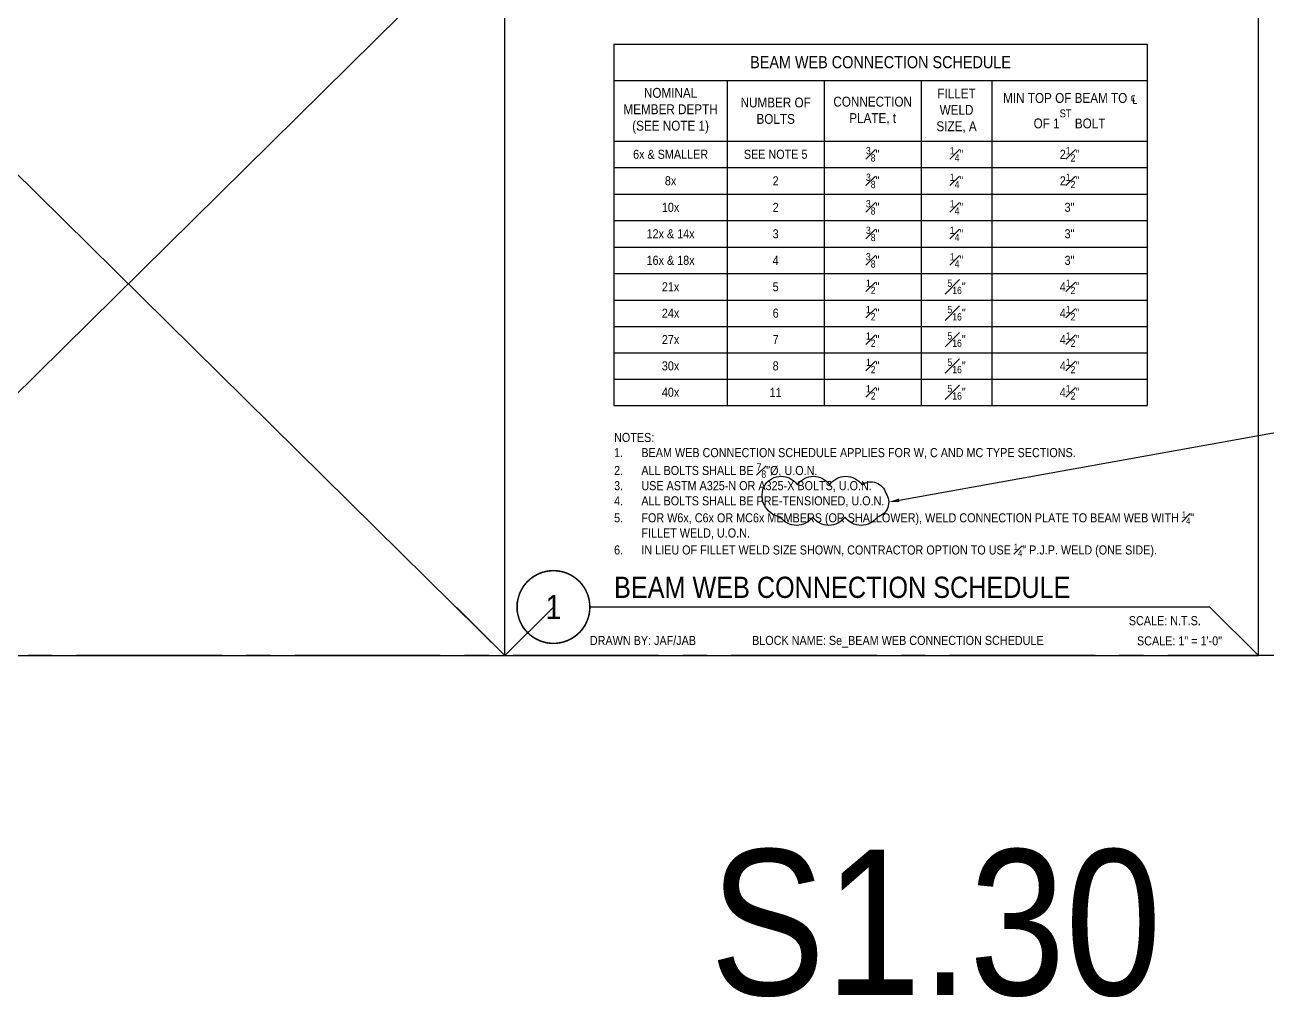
# Model space of a CAD drawing. Header units: inches. Extents: x -16404 to 14624, y -1591 to 16152.
# Drawn here: x 1524.1 to 1677.8, y 11957.7 to 12078 of the extents above; entities that cross this region are included whole.
import ezdxf
from ezdxf import colors
from ezdxf.entities.mleader import LeaderData, LeaderLine
from ezdxf.enums import TextEntityAlignment as Align
from ezdxf.math import Vec2, Vec3

# ---------------------------------------------------------------- set-up
doc = ezdxf.new("R2010")
doc.units = ezdxf.units.IN
doc.header["$LTSCALE"] = 24
doc.header["$MEASUREMENT"] = 0
doc.linetypes.add('CENTER2', pattern=[1.125, 0.75, -0.125, 0.125, -0.125])
doc.linetypes.add('DASHED2', pattern=[0.375, 0.25, -0.125])
doc.layers.get('0').update_dxf_attribs({"linetype": 'CONTINUOUS'})
doc.layers.add('DESIGNER COMMENTS', color=221, linetype='CONTINUOUS', plot=False)
doc.layers.add('S-ANNO-GRID-NONPLOT', color=251, linetype='CONTINUOUS', plot=False)
doc.layers.add('S-ANNO-NOTE', color=4, linetype='CONTINUOUS')
doc.layers.add('S-TYP DETAIL BLOCKS', color=1, linetype='CONTINUOUS')
doc.styles.add('Arial', font='arial.ttf', dxfattribs={"width": 0.85})

# ---------------------------------------------------------------- blocks, each defined once
blk = doc.blocks.new('Se_24x36_DETAILS_GRID')
for p, q in [((23.30227471881284, 5.151434834260726e-14), (23.30227471881284, 7.666666666666725)), ((31.06969962508379, 4.707345624410664e-14), (31.06969962508379, 7.66666666666672)), ((23.3022747188129, 5.68e-14), (23.80227471883495, 0.500000000022217)), ((15.53484981254189, 6.039613253960852e-14), (23.30227471881284, 5.684341886080801e-14)), ((23.30227471881284, 6.039613253960852e-14), (31.06969962508379, 5.684341886080801e-14))]:
    blk.add_line(p, q)
at = {"linetype": 'DASHED2', "ltscale": 0.5}
for p, q in [((23.30227471881284, 5.599999999999999e-14), (22.80227471879079, 0.5000000000222162)), ((31.06969962508379, 5.599999999999999e-14), (30.56969962506174, 0.5000000000222162))]:
    blk.add_line(p, q, dxfattribs=at)
blk = doc.blocks.new('*U335')
at = {"const_width": 0.1875}
for points in [[(-4.5, 1.2e-15, -1), (4.5, 0, 3.732050807568882)], [(-4.5, 0, 1), (4.5, 0, -3.732050807568882)]]:
    blk.add_lwpolyline(points, format="xyb", dxfattribs=at)
blk.add_lwpolyline([(4.5, 0), (81.20909887472403, 0)], dxfattribs=at)
blk.add_circle((0, 0), 4.5)
at = {"style": 'Arial', "width": 0.85}
for tag, p in [('DWG_TITLE_1', (7.5, 6.1875)), ('DWG_TITLE_2', (7.5, 2.4375))]:
    blk.add_attdef(tag, text='', height=2.625, dxfattribs=at).set_placement(p, align=Align.MIDDLE_LEFT)
blk.add_attdef('#', text='', height=3, dxfattribs=at).set_placement((0, 0), align=Align.MIDDLE_CENTER)
blk.add_attdef('SCALE', text='', height=1.125, dxfattribs=at).set_placement((80.08409887472403, -1.125), align=Align.TOP_RIGHT)
blk = doc.blocks.new('*T2440')
at = {"color": 6, "lineweight": -2, "transparency": 16777216}
for p, q in [((0, 0), (65.94692725226923, 0)), ((0, 0), (0, -44.70388813096861)), ((65.94692725226923, 0), (65.94692725226923, -44.70388813096861)), ((0, -4.5), (65.94692725226923, -4.5)), ((14, -4.5), (14, -44.70388813096861)), ((26, -4.5), (26, -12)), ((38, -4.5), (38, -12)), ((46.75516603494179, -4.5), (46.75516603494179, -12)), ((0, -12), (65.94692725226923, -12)), ((0, -44.70388813096861), (65.94692725226923, -44.70388813096861))]:
    blk.add_line(p, q, dxfattribs=at)
at = {"color": 2, "lineweight": -2, "transparency": 16777216}
for p, q in [((26, -12), (26, -44.70388813096861)), ((38, -12), (38, -44.70388813096861)), ((46.75516603494179, -12), (46.75516603494179, -44.70388813096861)), ((0, -15.27867667121419), (65.94692725226923, -15.27867667121419)), ((0, -18.55735334242837), (65.94692725226923, -18.55735334242837)), ((0, -21.83603001364256), (65.94692725226923, -21.83603001364256)), ((0, -25.11470668485674), (65.94692725226923, -25.11470668485674)), ((0, -28.39338335607093), (65.94692725226923, -28.39338335607093)), ((0, -31.65548431105046), (65.94692725226923, -31.65548431105046)), ((0, -34.91758526603), (65.94692725226923, -34.91758526603)), ((0, -38.17968622100954), (65.94692725226923, -38.17968622100954)), ((0, -41.44178717598908), (65.94692725226923, -41.44178717598908))]:
    blk.add_line(p, q, dxfattribs=at)
at = {"color": 4, "transparency": 16777216, "attachment_point": 5, "style": 'Arial'}
for s, insert, char_height, width in [('BEAM WEB CONNECTION SCHEDULE', (32.97346362613462, -2.25), 1.5, 64.50692725226924), ('NOMINAL MEMBER DEPTH (SEE NOTE 1)', (7, -8.25), 1.21875, 12.56), ('FILLET WELD SIZE, A', (42.3775830174709, -8.25), 1.21875, 7.315166034941795), ('MIN TOP OF BEAM TO {\\fISOCPEUR|b0|i0|c0|p34;℄} OF 1{\\H0.8x;\\SST^ ;} BOLT', (56.35104664360551, -8.25), 1.21875, 17.75176121732744), ('NUMBER OF BOLTS', (20, -8.25), 1.21875, 10.56), ('CONNECTION PLATE, t', (32, -8.25), 1.21875, 10.56), ('6x & SMALLER', (7, -13.63933833560709), 1.125, 12.56), ('SEE NOTE 5', (20, -13.63933833560709), 1.125, 10.56), ('\\A1;{\\H0.8x;\\S3#8;}"', (32, -13.63933833560709), 1.125, 10.56), ('\\A1;{\\H0.8x;\\S1#4;}"', (42.3775830174709, -13.63933833560709), 1.125, 7.315166034941795), ('\\A1;2{\\H0.8x;\\S1#2;}"', (56.35104664360551, -13.63933833560709), 1.125, 17.75176121732744), ('8x', (7, -16.91801500682128), 1.125, 12.56), ('2 ', (20, -16.91801500682128), 1.125, 10.56), ('\\A1;{\\H0.8x;\\S3#8;}"', (32, -16.91801500682128), 1.125, 10.56), ('\\A1;{\\H0.8x;\\S1#4;}"', (42.3775830174709, -16.91801500682128), 1.125, 7.315166034941795), ('\\A1;2{\\H0.8x;\\S1#2;}"', (56.35104664360551, -16.91801500682128), 1.125, 17.75176121732744), ('10x', (7, -20.19669167803546), 1.125, 12.56), ('2', (20, -20.19669167803546), 1.125, 10.56), ('\\A1;{\\H0.8x;\\S3#8;}"', (32, -20.19669167803546), 1.125, 10.56), ('\\A1;{\\H0.8x;\\S1#4;}"', (42.3775830174709, -20.19669167803546), 1.125, 7.315166034941795), ('3"', (56.35104664360551, -20.19669167803546), 1.125, 17.75176121732744), ('12x & 14x', (7, -23.47536834924965), 1.125, 12.56), ('3', (20, -23.47536834924965), 1.125, 10.56), ('\\A1;{\\H0.8x;\\S3#8;}"', (32, -23.47536834924965), 1.125, 10.56), ('\\A1;{\\H0.8x;\\S1#4;}"', (42.3775830174709, -23.47536834924965), 1.125, 7.315166034941795), ('3"', (56.35104664360551, -23.47536834924965), 1.125, 17.75176121732744), ('\\A1;{\\H0.8x;\\S3#8;}"', (32, -26.75404502046383), 1.125, 10.56), ('\\A1;{\\H0.8x;\\S1#4;}"', (42.3775830174709, -26.75404502046383), 1.125, 7.315166034941795), ('16x & 18x', (7, -26.75404502046383), 1.125, 12.56), ('4', (20, -26.75404502046383), 1.125, 10.56), ('3"', (56.35104664360551, -26.75404502046383), 1.125, 17.75176121732744), ('\\A1;{\\H0.8x;\\S1#2;}"', (32, -30.02443383356069), 1.125, 10.56), ('\\A1;{\\H0.8x;\\S5#16;}"', (42.3775830174709, -30.02443383356069), 1.125, 7.315166034941795), ('\\A1;4{\\H0.8x;\\S1#2;}"', (56.35104664360551, -30.02443383356069), 1.125, 17.75176121732744), ('21x', (7, -30.02443383356069), 1.125, 12.56), ('5 ', (20, -30.02443383356069), 1.125, 10.56), ('24x', (7, -33.28653478854023), 1.125, 12.56), ('6', (20, -33.28653478854023), 1.125, 10.56), ('\\A1;{\\H0.8x;\\S1#2;}"', (32, -33.28653478854023), 1.125, 10.56), ('\\A1;{\\H0.8x;\\S5#16;}"', (42.3775830174709, -33.28653478854023), 1.125, 7.315166034941795), ('\\A1;4{\\H0.8x;\\S1#2;}"', (56.35104664360551, -33.28653478854023), 1.125, 17.75176121732744), ('27x', (7, -36.54863574351977), 1.125, 12.56), ('7', (20, -36.54863574351977), 1.125, 10.56), ('\\A1;{\\H0.8x;\\S1#2;}"', (32, -36.54863574351977), 1.125, 10.56), ('\\A1;{\\H0.8x;\\S5#16;}"', (42.3775830174709, -36.54863574351977), 1.125, 7.315166034941795), ('\\A1;4{\\H0.8x;\\S1#2;}"', (56.35104664360551, -36.54863574351977), 1.125, 17.75176121732744), ('30x', (7, -39.8107366984993), 1.125, 12.56), ('8', (20, -39.8107366984993), 1.125, 10.56), ('\\A1;{\\H0.8x;\\S1#2;}"', (32, -39.8107366984993), 1.125, 10.56), ('\\A1;{\\H0.8x;\\S5#16;}"', (42.3775830174709, -39.8107366984993), 1.125, 7.315166034941795), ('\\A1;4{\\H0.8x;\\S1#2;}"', (56.35104664360551, -39.8107366984993), 1.125, 17.75176121732744), ('40x', (7, -43.07283765347884), 1.125, 12.56), ('11', (20, -43.07283765347884), 1.125, 10.56), ('\\A1;{\\H0.8x;\\S1#2;}"', (32, -43.07283765347884), 1.125, 10.56), ('\\A1;{\\H0.8x;\\S5#16;}"', (42.3775830174709, -43.07283765347884), 1.125, 7.315166034941795), ('\\A1;4{\\H0.8x;\\S1#2;}"', (56.35104664360551, -43.07283765347884), 1.125, 17.75176121732744)]:
    blk.add_mtext(s, dxfattribs=dict(at, insert=insert, char_height=char_height, width=width))
blk = doc.blocks.new('Se_BEAM WEB CONN SCHED')
at = {"layer": 'DESIGNER COMMENTS'}
blk.add_lwpolyline([(26.17246898961275, 15.12908029480968, -0.52056705), (30.17246898961275, 15.12908029480968, -0.52056705), (34.17246898961275, 15.12908029480968, -0.52056705), (38.17246898961275, 15.12908029480968, -0.52056705), (41.11909552663383, 14.07570683183076, -0.52056705), (40.06617465948329, 11.12862769898129, -0.52056705), (36.06617465948329, 11.12862769898129, -0.52056705), (32.06617465948329, 11.12862769898129, -0.52056705), (28.06617465948329, 11.12862769898129, -0.52056705)], format="xyb", close=True, dxfattribs=at)
blk.add_blockref('*T2440', (7.487870674980513, 69.6294665633086))
at = {"layer": 'DESIGNER COMMENTS', "char_height": 1.125, "style": 'Arial'}
for s, insert, width, attachment_point in [('\\A1;DRAWN BY: JAF/JAB', (4.499838770649149, -3.581014512992624), 14.8543838124, 1), ('\\A1;SCALE: 1{\\H1x;" = 1\'-0"}', (82.70909887498965, -3.625000000267391), 19.68744999823992, 3)]:
    blk.add_mtext(s, dxfattribs=dict(at, insert=insert, width=width, attachment_point=attachment_point))
at = {"layer": 'DESIGNER COMMENTS', "insert": (42.60454943736477, -4.294642857410508), "char_height": 1.125, "attachment_point": 5, "style": 'Arial'}
blk.add_mtext('\\A1;BLOCK NAME: Se_BEAM WEB CONNECTION SCHEDULE', dxfattribs=at)
at = {"layer": 'S-ANNO-NOTE', "insert": (7.5, 21.53580702909676), "char_height": 1.125, "width": 71.63408083219646, "attachment_point": 1, "style": 'Arial'}
blk.add_mtext('\\A1;NOTES:\\P\\pi-3.375,l3.375,t3.375;1.^IBEAM WEB CONNECTION SCHEDULE APPLIES FOR W, C AND MC TYPE SECTIONS.\\P2.^IALL BOLTS SHALL BE {\\H0.8x;\\S7#8;}"Ø, U.O.N.\\P3.^IUSE ASTM A325-N OR A325-X BOLTS, U.O.N.\\P4.^IALL BOLTS SHALL BE PRE-TENSIONED, U.O.N.\\P5.^IFOR W6x, C6x OR MC6x MEMBERS (OR SHALLOWER), WELD CONNECTION PLATE TO BEAM WEB WITH {\\H0.7x;\\S1#4;}" FILLET WELD, U.O.N.\\P6.^IIN LIEU OF FILLET WELD SIZE SHOWN, CONTRACTOR OPTION TO USE {\\H0.7x;\\S1#4;}" P.J.P. WELD (ONE SIDE). ', dxfattribs=at)
at = {"layer": 'DESIGNER COMMENTS'}
ml = blk.add_multileader_mtext('Standard', dxfattribs=at)
ml.set_content('\\A1;ADJUST BASED ON THE USE CASE:\\P\\pxi-3,l3,t3;1.^ISNUG-TIGHTENED - (ONLY STATIC LOADS)\\P2.^IPRE-TENSIONED - (DEFAULT - FOR CONNECTIONS THAT WILL EXPERIENCE LOAD REVERSAL)\\P3.^ISLIP-CRITICAL - (REQUIRED FOR OVERSIZED / SLOTTED HOLES - FOR CONNECTIONS THAT WILL EXPERIENCE LOAD REVERSAL) (BE AWARE THAT SLIP-CRITICAL CONNECTIONS HAVE {\\LLESS CAPACITY} IN SHEAR COMPARED TO SNUG-TIGHT OR PRE-TENSIONED CONNECTIONS BECAUSE THE CAPACITY OF THE CONNECTION IS GOVERNED BY THE FRICTION AT THE FAYING SURFACE, RATHER THAN THE SHEAR STRENGTH OF THE BOLTS)', color=4, style='Arial')
ml.set_leader_properties(color=256)
ml.build(insert=Vec2(0, 0))
ml.multileader.update_dxf_attribs({"dogleg_length": 0.36, "arrow_head_size": 1.3125, "scale": 12})
ctx = ml.context
ctx.base_point, ctx.scale, ctx.char_height, ctx.arrow_head_size, ctx.landing_gap_size, ctx.plane_origin = Vec3(92.38432611890677, 21.86455748089793), 12, 1.125, 1.3125, 1.08, Vec3(47.17754047569179, 311.1993793269576)
notes = []
notes.append((ctx, [(0, (1, 1, 0), (90.88432611890676, 21.86455748089793), (1, 0), 1.500000000000008, [(0, [(41.47107300392054, 12.97079883024617)], 0, [])])]))
ctx.mtext.insert, ctx.mtext.width, ctx.mtext.flow_direction = Vec3(93.46432611890668, 22.59243094610974), 42.68977956818344, 5
for ctx, leaders in notes:
    for number, flags, end, landing, length, lines in leaders:
        leader = LeaderData()
        leader.index, (leader.has_last_leader_line, leader.has_dogleg_vector, leader.attachment_direction) = number, flags
        leader.last_leader_point, leader.dogleg_vector, leader.dogleg_length = Vec3(end), Vec3(landing), length
        for number, points, colour, breaks in lines:
            line = LeaderLine()
            line.index, line.vertices, line.color, line.breaks = number, Vec3.list(points), colors.encode_raw_color(colour), breaks
            leader.lines.append(line)
        ctx.leaders.append(leader)

msp = doc.modelspace()

# ---------------------------------------------------------------- linework, layer by layer
at = {"layer": 'DESIGNER COMMENTS'}
for points in [[(1583.533391751844, 12000), (1490.324292876592, 12092)], [(1490.324292876592, 12000), (1583.533391751843, 12092)]]:
    msp.add_lwpolyline(points, dxfattribs=at)
at = {"layer": 'S-ANNO-GRID-NONPLOT', "linetype": 'CENTER2'}
msp.add_line((3519.530475630434, 12000), (0, 12000), dxfattribs=at)

# ---------------------------------------------------------------- block references
at = {"layer": 'S-ANNO-GRID-NONPLOT', "xscale": 12, "yscale": 12, "zscale": 12}
msp.add_blockref('Se_24x36_DETAILS_GRID', (1303.906095126089, 12000), dxfattribs=at)
at = {"layer": 'S-ANNO-NOTE'}
msp.add_blockref('*U335', (1589.533391752112, 12006.00000000027), dxfattribs=at).add_auto_attribs({'#': '1', 'DWG_TITLE_2': 'BEAM WEB CONNECTION SCHEDULE', 'SCALE': 'SCALE: N.T.S.'})
at = {"layer": 'S-TYP DETAIL BLOCKS'}
msp.add_blockref('Se_BEAM WEB CONN SCHED', (1589.533391752112, 12006.00000000027), dxfattribs=at)

# ---------------------------------------------------------------- texts
at = {"layer": 'S-ANNO-GRID-NONPLOT', "color": 191, "insert": (1664.742490627095, 11975.99999999997), "char_height": 18, "width": 59.09758776434683, "attachment_point": 3, "style": 'Arial'}
msp.add_mtext('S1.30', dxfattribs=at)

doc.saveas('drawing.dxf')
